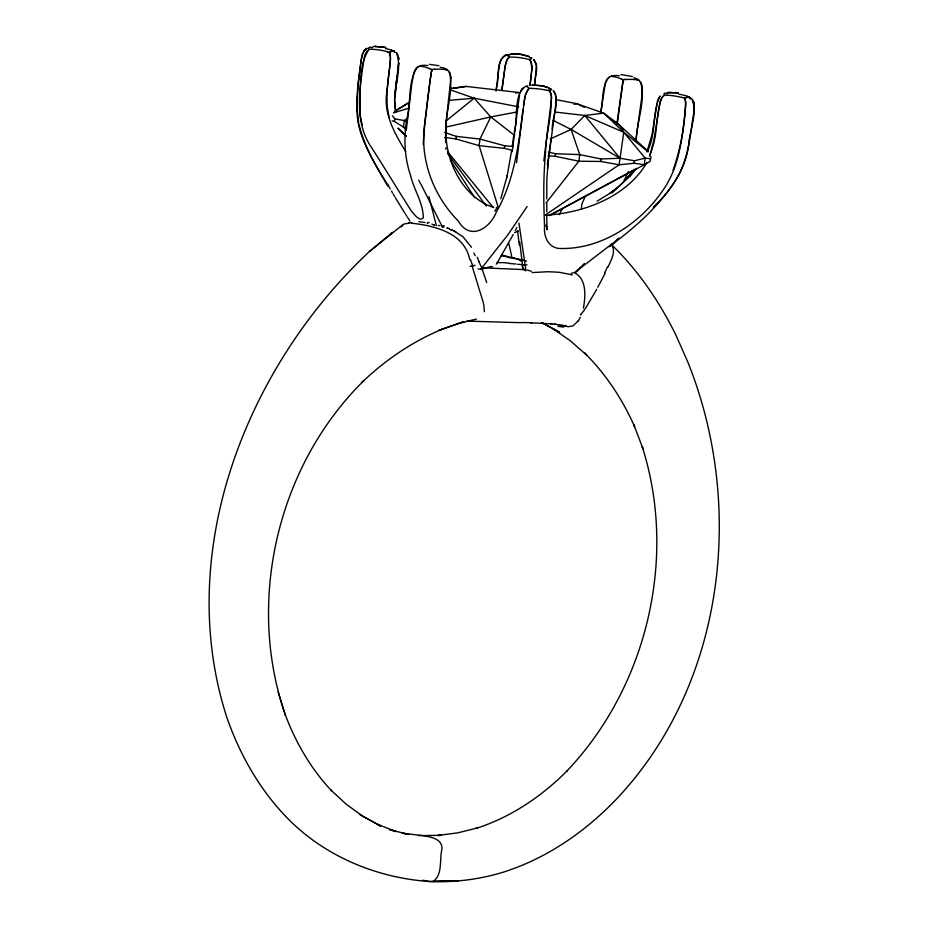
<?xml version="1.0" encoding="UTF-8"?>
<svg xmlns="http://www.w3.org/2000/svg" width="928" height="928" viewBox="0 0 928 928"><rect width="100%" height="100%" fill="white"/><g stroke="black" fill="none" stroke-linecap="round" stroke-linejoin="round"><path stroke-width="1.39" d="M546.731 215.818L546.952 229.68L546.198 224.901L546.569 226.478M546.812 211.839L546.824 203.592M691.534 98.298C698.459 112.694 689.307 130.013 688.68 145.186C685.374 169.627 671.072 190.669 653.277 207.095M445.591 135.5L446.472 119.492L450.915 77.569M398.843 59.357L397.648 54.358L396.268 52.42C403.587 70.632 390.874 91.733 395.804 111.035M386.941 94.795L387.173 106.708L389.11 117.299M423.226 144.536L425.233 118.54L430.65 76.49M484.37 311.704L483.894 305.73A51.945 26.61 59 0 0 483.128 302.029L472.132 266.139M522.186 266.429L523.195 268.122M387.185 90.561C382.591 112.891 394.655 133.342 405.756 151.635M516.548 162.69L524.796 96.988L527.823 89.61L529.041 88.357L531.837 88.322M386.674 94.563L388.438 77.94M406.429 128.83L412.032 82.209L414.004 72.407A12.308 12.203 50.9 0 1 416.475 68.127A9.93 9.848 50.9 0 1 417.008 67.651L420.361 65.702M395.363 93.914L397.126 76.247M609.244 246.697L614.359 242.684L610.427 245.676C635.471 227.221 659.379 206.062 675.978 179.464C685.931 163.548 689.098 144.733 691.789 126.475C692.172 117.763 696.197 108.39 692.752 99.922M512.221 151.682L519.541 94.354M386.988 90.422L390.514 59.114A11.844 6.392 -85.9 0 0 390.305 55.924L389.702 53.511A9.767 5.232 -86.2 0 1 390.305 55.993L390.34 62.338L388.368 77.929M547.462 168.676L548.239 161.043L546.836 179.522L546.766 198.998M398.193 67.361L398.704 62.837L395.015 92.371L394.586 100.189L395.664 112.068M396.094 85.156L397.103 76.421M498.904 68.324C499.554 63.417 500.668 57.118 505.922 55.077M502.036 90.364L504.971 66.445L507.117 59.891A8.978 6.067 -77.7 0 1 508.08 58.464L509.356 57.142L512.14 57.107A23.096 7.656 6.5 0 1 527.174 59.032L528.392 59.346M547.88 164.326L556.116 101.848L555.652 94.331L553.413 90.712M496.097 91.037L498.928 68.138M531.222 76.084L531.941 66.654M360.772 62.362L362.361 54.416L364.797 50.031M531.199 76.084L529.958 85.48L531.906 69.194L530.978 61.84M360.795 62.188C358.289 83.172 354.473 104.644 358.684 125.651C364.112 147.587 376.803 166.669 387.765 186.122M406.406 130.256L403.425 127.101L394.481 121.44L394.818 118.888L392.37 115.745M511.398 150.058L504.345 148.352L479.103 145.638L455.95 138.945L456.286 136.381L444.663 132.484M496.178 88.589C500.122 78.613 494.531 59.926 507.082 54.659L504.925 55.564M504.345 148.352L504.693 145.789L479.973 139.061L456.286 136.381M534.679 84.819C534.574 76.804 539.736 66.538 533.728 59.496L536.43 65.32L534.609 85.19M551.116 138.284L548.912 154.686M650.98 156.565L650.168 161.333L644.287 164.697L634.137 163.247L619.104 164.79L600.799 161.472L578.875 161.205L555.211 156.275L555.547 153.735L548.61 152.111M600.799 161.472L601.124 158.99L619.974 158.212L634.462 160.764L645.146 158.12L650.505 158.792M634.137 163.247L634.462 160.764M366.931 48.326L363.648 51.55L361.653 57.095L358.185 83.52L356.955 106.964L358.672 122.972M522.998 109.284C518.682 144.513 514.298 180.844 496.271 212.187C489.659 228.984 469.858 240.781 458.583 221.374C432.054 194.52 418.354 156.055 425.534 118.633C427.344 103.008 428.887 87.336 431.427 71.804A9.964 0.882 -82.2 0 1 431.543 71.189L431.938 69.426L434.606 69.182M523.485 105.572L525.573 93.96L529.041 88.357L527.974 87.487A23.096 1.554 32.2 0 1 527.545 86.014L527.823 86.118M514.158 132.379C518.52 118.378 512.755 95.561 525.619 86.304M513.602 136.428L512.302 145.777M501.63 90.399L505.737 63.313A10.301 6.96 -77.8 0 1 508.045 58.418A9.837 6.67 -77.9 0 1 508.567 57.896L509.356 57.142L508.289 56.26A23.096 1.554 32.2 0 1 507.848 54.798L508.138 54.891M617.213 124.213L623.001 81.42L623.396 79.634L626.064 79.402M552.276 129.769C551.812 117.206 560.698 102.092 553.297 90.561M636.283 141.195C636.353 122.531 646.642 98.333 640.204 81.641A10.44 10.347 50.7 0 1 640.459 81.989L640.703 82.36A9.93 9.848 50.4 0 1 641.062 82.986A12.308 12.203 50.5 0 1 642.327 87.777L641.851 96.872L635.761 140.395M600.66 113.251L605.462 82.615A12.47 12.366 50.9 0 1 607.782 78.52L608.049 78.277A9.93 9.86 50.3 0 1 608.385 77.94L608.884 77.5A10.336 10.254 47.5 0 1 609.29 77.175L611.819 75.91M555.872 99.621L576.717 103.669L603.652 113.146L623.778 132.263L619.104 164.79L545.56 214.867M511.537 151.078L506.862 177.619L507.303 175.589L500.784 198.754M543.831 161.02L551.615 97.869A10.869 7.969 -88.1 0 0 550.756 93.241L550.014 91.779L550.698 93.16A9.083 6.647 -88.2 0 1 551.07 94.215C552.624 113.761 545.896 133.272 545.502 152.876C543.24 177.318 543.53 201.921 544.562 226.432C543.518 236.13 547.972 246.964 558.528 248.437C600.81 250.224 640.842 223.381 663.81 189.045C680.584 164.453 682.521 133.748 685.815 105.026A10.869 5.858 -86 0 0 685.34 100.41L684.887 99.11M616.865 124.155L622.108 86.698A12.308 1.032 -82 0 1 622.885 82.012A9.93 0.847 -82 0 1 623.001 81.467L623.082 81.061M600.428 113.181C603.594 101.906 601.182 88.404 607.968 78.358A9.964 9.895 49.6 0 1 608.466 77.859L608.803 77.569A10.591 10.51 50.4 0 1 609.371 77.117M547.323 164.326L548.715 156.078M583.457 308.073C585.382 296.751 586.948 280.349 575.65 273.354M430.65 76.49A12.47 1.044 -82 0 1 431.392 72.013L431.45 71.7A9.93 0.835 -82 0 1 431.532 71.282L431.706 70.447M623.291 80.052L622.862 79.414M431.601 70.934L431.624 70.853A11.739 0.87 -81.5 0 0 431.659 71.224M623.187 80.539L623.187 80.574A10.37 0.928 -82.2 0 0 623.082 81.154M431.868 69.728L429.606 68.486M657.569 100.595L660.017 96.036C651.537 113.216 656.676 134.746 647.048 151.89M657.581 100.549L651.955 134.885L647.129 151.264M652.338 147.761C658.091 131.648 655.586 113.552 661.861 97.788A9.257 7.737 -74.4 0 1 662.998 96.408L664.529 95.143L666.988 95.132M660.249 101.152L653.741 140.94L649.728 155.985M673.055 170.346C680.63 148.283 685.235 124.7 685.525 101.384A9.083 4.907 -85.9 0 0 685.282 100.328L684.852 99.041M650.667 152.621L649.414 155.707M401.209 226.942L403.796 224.1L409.016 223.091M628.302 171.726L623.372 182.097M608.107 267.032C610.868 260.153 616.807 251.152 611.1 244.238M559.41 214.588L562.113 208.928M517.221 111.917L490.761 116.916L479.973 139.061L479.103 145.638L497.93 206.376M605.102 273.238L600.312 282.506M585.232 196.446L581.844 204.067L581.357 209.009M515.318 230.48L516.884 227.453M513.23 234.482L496.909 263.401A19.581 3.028 0.4 0 1 496.283 264.12M567.716 326.83L573.156 325.832L578.434 320.647M599.987 283.121L597.76 287.262M580.325 317.306L578.272 320.96M596.692 289.246L595.799 290.858M646.816 162.702C626.597 197.107 584.014 212.802 545.826 215.215M595.451 291.508L585.986 307.528A51.945 31.645 -49.6 0 1 583.561 311.054M520.794 90.909L521.977 89.088M522.29 266.069L523.195 265.385M527.104 206.573L507.744 235.016L481.516 268.285M494.856 211.201L496.874 208.069M583.55 311.042L581.334 313.873M365.075 49.729L363.648 51.55M546.082 202.965L578.875 161.205L579.745 154.628L571.103 129.456L553.053 120.338M521.536 89.68L522.87 88.067M629.892 176.146L634.88 170.288L629.555 176.529L619.428 185.994L609.58 193.523L597.11 201.167M581.102 314.151L580.394 314.963M631.991 172.631L626.992 178.338L632.409 172.295L627.34 177.828M550.188 138.968L571.103 129.456L584.768 115.466L603.652 113.146L617.932 123.691L648.301 151.473M622.792 182.572L612.12 192.989M403.077 224.518L369.46 251.465C246.651 366.514 173.571 551.452 226.652 716.857L226.85 717.483C238.925 752.086 256.928 784.728 281.59 811.988L282.541 812.986C320.044 854.317 374.262 877.784 429.525 881.519L458.281 880.672L433.04 881.438C442.61 875.313 439.512 860.233 441.716 850.176C443.688 838.668 430.14 836.812 421.892 835.513L402.044 833.17L408.761 834.469L389.493 829.632L396.036 831.592L377.476 824.284L380.503 825.943L362.79 816.211L346.144 804.158L330.762 789.925L331.702 790.911C311.1 769.057 295.788 742.725 285.267 714.676L285.453 715.302L278.052 691.789M389.853 234.564L392.498 232.348L369.46 251.465M616.494 240.352L619.115 238.171L614.278 242.173M613.304 242.974L613.976 242.44M445.533 121.406L474.162 98.206L518.636 106.848M612.457 243.542L574.56 272.565M364.866 49.95L366.699 48.476M614.614 189.904L609.58 193.523M365.18 49.66L366.827 48.407M407.775 117.995L404.295 120.524L394.818 118.888M577.077 271.254L574.815 272.82M369.008 49.381L371.687 49.207M418.284 66.654L417.67 67.094A10.44 10.359 53.4 0 0 417.345 67.361A10.394 10.312 52.2 0 0 417.008 67.651C407.543 82.29 411.278 102.08 406.963 118.552C403.564 137.553 404.33 157.261 410.617 175.612C413.888 189.857 423.296 203.035 423.33 217.836C419.7 222.326 414.155 213.95 411.707 211.538C398.309 190.553 385.41 169.186 371.966 148.202C353.533 121.951 359.716 89.274 363.846 59.763C364.46 55.97 365.655 51.748 368.95 49.416C357.431 66.642 361.05 93.241 360.11 113.46A76.05 75.829 -29 0 0 361.12 120.211M664.529 95.143L664.216 95.352A8.178 6.786 -73.2 0 0 663.822 95.654L662.998 96.408A10.324 8.619 -74.2 0 0 660.307 101.164M508.764 55.146L509.913 55.019M397.033 109.887L409.271 102.405M394.435 111.406L409.202 102.416M549.353 215.505L636.654 168.432M549.364 215.574L644.287 164.697L645.146 158.12L623.778 132.263L584.768 115.466L555.13 112.044M442.169 329.22C412.322 341.608 385.271 360.018 362.001 382.371L363.683 380.793C277.6 465.578 245.711 601.147 285.453 715.302M514.483 232.592L518.508 230.991M459.174 323.269L438.909 330.356L462.712 322.051L459.174 323.269L476.447 319.07M684.841 98.055L685.885 97.753M389.644 52.107L394.261 50.785M490.262 266.707L491.005 266.475M685.56 97.846L689.562 96.698M393.437 112.845L408.262 108.425M389.342 52.2L390.108 51.968M684.539 98.148L684.76 98.809L684.017 98.032M389.157 52.258L389.574 53.163L387.104 51.643M489.323 266.997L486.574 267.682A7.981 1.508 -1.1 0 1 484.625 268.018M574.084 104.354L576.717 103.669L584.443 107.428M445.521 127.194L490.761 116.916L514.657 135.5M496.294 207.454L497.153 207.304M453.467 88.508L466.111 86.408L519.75 92.603L515.434 92.962M511.989 53.836L522.116 54.508M418.366 835.583L441.322 835.362L437.9 835.432L457.55 832.903L477.143 828.02L475.786 828.495C510.586 817.429 541.569 796.56 567.17 770.762L566.718 771.214C646.92 686.952 677.707 557.821 642.246 446.774L642.988 448.734L633.754 424.56L634.624 426.694C622.537 399.342 605.833 374.019 584.547 352.953L586.832 355.262L570.163 340.692L552.763 328.57L541.674 322.561M449.929 88.404L466.111 86.408M549.306 89.552L548.947 88.972L550.06 88.891M529.424 57.733L530.375 57.675A23.096 2.332 -17.3 0 1 530.828 59.137L529.853 59.856L530.804 61.457M509.75 54.056L519.564 54.079L529.088 56.538M667.812 92.568L678.275 92.835L675.259 92.464M624.509 79.518L625.066 79.472M448.41 100.398L474.162 98.206L490.761 116.916M375.19 46.47L385.944 47.502M677.927 92.765L667.441 92.603M372.986 46.632L376.002 46.4M668.276 92.545L671.304 92.324M531.767 85.04L541.662 85.689L549.086 87.882M571.474 274.676L560.164 272.461A96.013 71.816 -83.7 0 0 558.296 272.229L549.33 271.753A96.013 75.388 -84 0 0 547.346 271.753L532.08 272.577M374.982 46.423L385.364 47.351M532.498 84.993L542.66 85.875L548.773 87.754M521.06 322.7L466.946 321.076M530.572 322.874L542.068 323.257M525.608 269.677L481.539 267.763M429.409 64.357L438.967 65.691M620.867 74.565L632.42 76.548M555.547 153.735L579.745 154.628L601.124 158.99M548.135 155.776L555.211 156.275M515.98 264.004L509.53 263.529M549.538 323.686L555.814 324.22M504.693 145.789L513.323 146.496M411.87 223.207C435.023 225.84 464.464 232.916 469.777 259.654M418.946 221.734L425.024 222.476M501.224 262.786L497.93 262.438M380.526 46.62L382.974 46.91M444.651 137.39L455.95 138.945M560.779 324.812L566.973 326.343L559.839 325.74M406.209 127.577L403.425 127.101L404.295 120.524L406.731 121.684M493.638 207.396C464.557 198.232 447.006 164.569 446.043 135.488C444.002 114.585 454.094 93.113 449.546 72.662A9.93 9.86 50.3 0 0 449.303 72.256L448.804 71.514A11.739 11.67 50.6 0 0 448.514 71.108L447.992 70.528M572.878 272.542L574.026 272.82M507.767 257.3L511.026 257.961M521.988 260.269L516.293 259.063M541.662 85.689L544.284 86.269M521.965 54.474L529.401 56.666M515.063 258.784L512.036 257.961L508.904 243.728M501.886 255.119L514.228 258.216M422.843 880.231L429.525 881.519C454.894 882.609 480.263 879.35 504.519 871.798L505.864 871.322C548.065 857.414 585.394 831.43 616.03 799.542L616.482 799.089C724.954 684.249 745.602 505.714 687.764 361.908L676.013 335.344C659.634 301.913 638.429 270.651 611.575 244.725M546.859 90.248L548.019 90.55M392.173 120.837L394.481 121.44M438.387 225.365L439.663 225.701M681.651 97.359L683.194 97.788M637.919 80.028L639.032 80.4M446.461 69.82L447.563 70.192M387.649 51.794L386.35 51.434A23.096 7.354 12.7 0 0 371.826 49.323M528.902 59.485L530.758 61.376A9.5 6.937 -88.4 0 1 531.013 61.932L531.558 63.696A11.994 8.781 -88.2 0 1 531.93 66.654M548.645 90.724C550.919 91.826 548.634 91.338 550.501 90.364A23.096 2.332 -17.3 0 0 550.049 88.891M449.929 89.68L474.162 98.206M391.361 50.031L392.776 50.564M687.184 96.129L688.448 96.64M621.064 78.694L621.818 78.984M446.867 228.056L447.458 228.3M434.304 224.808L434.188 224.762A4.257 1.032 23.7 0 0 433.654 224.611M393.101 50.704L394.609 52.049A9.86 8.224 -74.9 0 1 394.818 52.351L394.876 52.432A9.918 8.317 -73.9 0 0 394.562 51.968L394.307 51.643A8.468 7.041 -76 0 0 393.971 51.249L393.75 51.017M688.692 96.756L689.852 97.892L689.318 97.22M612.782 121.197L617.932 123.691L623.372 130.175M449.349 229.146L450.231 229.587M455.834 231.826L453.78 230.759L463.002 236.779L471.505 247.289M552.763 328.57L559.619 332.294L541.685 322.538M359.809 814.598L380.503 825.943M450.672 229.819L451.402 230.237M571.103 129.456L619.974 158.212L584.768 115.466M524.204 269.7L525.967 270.848L518.949 223.091M623.778 132.263L648.127 151.693M638.406 79.622L638.928 80.133M447.551 70.006L446.948 69.414A22.817 8.387 -13.7 0 0 440.232 67.303M398.124 128.238L406.383 136.254M398.135 128.342L406.406 136.439M639.566 80.864L639.786 81.119M448.468 71.085L449.245 72.152A9.964 9.895 50.6 0 1 449.604 72.778L449.709 72.987M447.528 151.635L493.139 207.385M447.644 153.538L486.284 206.074M387.602 184.556C375.55 165.868 364.136 146.125 358.997 124.282M450.451 160.208L474.765 197.687M407.415 217.152L409.99 221.142M405.513 214.159L406.777 216.154M404.875 213.162L395.374 197.757M393.391 194.37L394.713 196.632M473.79 253.019L474.22 253.785M391.488 191.087L392.73 193.244M387.95 184.753L390.259 188.918M474.637 254.539L475.206 255.652M442.47 227.116L420.836 183.953M418.783 180.16L420.338 183.466M479.15 261.986L481.296 267.009M523.299 268.32L523.554 268.958A52.942 7.517 6.9 0 0 523.798 269.178M482.305 269.549L486.678 282.564M389.934 54.218L390.143 55.03M436.346 225.62L428.933 196.55M362.222 124.897L361.131 120.211M398.437 56.515L398.808 59.172M693.726 102.358L694.121 104.992M522.58 265.756L519.68 241.825M517.592 230.852L519.286 245.015M445.916 147.726L446.043 149.385M445.649 142.634L445.568 137.321M633.882 77.848A22.817 8.387 -13.7 0 1 638.325 79.657M611.888 75.957A22.817 9.524 25.8 0 1 619.359 75.783M625.901 79.553A22.817 5.73 -9.7 0 1 637.745 80.086M611.517 76.432A22.817 4.594 27.5 0 1 621.238 78.88M521.084 261.128A43.361 4.559 25.6 0 1 519.576 260.153M368.787 48.372A23.096 3.909 31.7 0 1 372.453 47.664M385.445 48.592A23.096 11.24 1.9 0 1 391.268 50.1M531.918 88.438A23.096 7.552 6.4 0 1 546.766 90.318M667.128 95.236A23.096 7.354 12.7 0 1 681.593 97.428M678.844 94.215A23.096 11.24 1.9 0 1 686.558 96.013M664.077 94.285A23.096 3.909 31.7 0 1 667.186 93.426M531.408 271.254A7.946 2.181 17.4 0 1 527.475 270.025M571.335 273.099A7.946 1.972 33.7 0 1 571.915 274.978M522.882 268.122A51.156 7.494 0.5 0 1 523.056 268.32M524.274 269.642A17.4 2.61 3.4 0 1 524.03 269.468M481.493 268.505A13.456 2.564 -5 0 1 481.133 268.54M485.912 268.262A7.331 1.148 -4.8 0 1 481.145 268.83M420.059 66.224A22.817 4.594 27.5 0 1 429.78 68.672M431.81 69.913A8.108 0.615 -81.6 0 1 431.868 69.612M434.443 69.333A22.817 5.73 -9.7 0 1 446.287 69.878M496.724 263.1A15.254 2.378 2.3 0 1 496.944 263.401M420.43 65.749A22.817 9.524 25.8 0 1 427.901 65.575M481.713 269.213A77.233 14.535 -0.3 0 1 478.094 268.911M492.501 266.707A50.008 6.531 -5.3 0 1 491.863 266.939M475.032 265.28A43.361 3.051 -10.6 0 1 470.113 266.359M449.732 72.976A12.47 12.366 50.5 0 1 450.88 77.569M652.43 147.796A73.637 71.421 72.7 0 1 650.748 152.668M501.201 255.722A33.86 3.898 10.2 0 1 508.37 257.091M513.416 257.961A37.248 2.506 10.7 0 1 523.96 260.362M525.004 260.71A39.312 1.52 11.4 0 1 526.547 261.081M527.069 264.921A29.789 0.916 4.8 0 1 517.615 264.294M509.321 263.169A33.86 2.355 4.8 0 1 502.025 262.531M551.998 324.011A79.147 5.916 18.8 0 1 549.852 323.512M563.551 327.074A80.075 5.672 18.5 0 1 557.821 326.215M554.468 324.266A62.234 3.816 0.7 0 1 559.642 324.835M541.453 323.338A59.114 4.837 -0.9 0 1 548.889 323.744M521.872 322.526A62.246 3.55 -0.1 0 1 531.79 322.724M464.058 322.434A79.506 20.161 -4.2 0 1 462.399 322.271M408.888 222.801A76.641 39.115 57.5 0 1 411.73 222.871M470.496 259.701A190.263 102.161 58.2 0 1 472.851 266.22M477.259 257.265A27.933 9.547 52.7 0 1 479.15 262.311M451.565 229.518A21.193 13.12 40.6 0 1 453.583 230.747M447.331 227.778A15.567 5.58 34.2 0 1 449.175 228.566M441.426 225.724A12.563 2.633 29.1 0 1 444.396 226.038M442.412 226.803A6.67 0.65 23.8 0 1 443.712 227.163M427.24 223.567A15.567 4.118 38.7 0 1 427.599 223.312M427.646 223.207A12.563 2.796 28.5 0 1 429.096 222.476M431.891 224.216A6.67 1.044 21 0 1 433.84 224.796M434.211 225.156A4.304 1.23 24.2 0 1 434.64 225.353M607.434 266.997A190.263 111.476 -50.4 0 1 604.43 273.168M579.791 268.47A36.552 22.017 -34.7 0 1 576.74 270.825M584.431 263.471A27.933 18.003 -34.3 0 1 579.814 267.844M690.014 98.113L690.478 98.878L690.061 98.194M694.063 104.307L693.622 101.987L694.063 104.307"/></g></svg>
